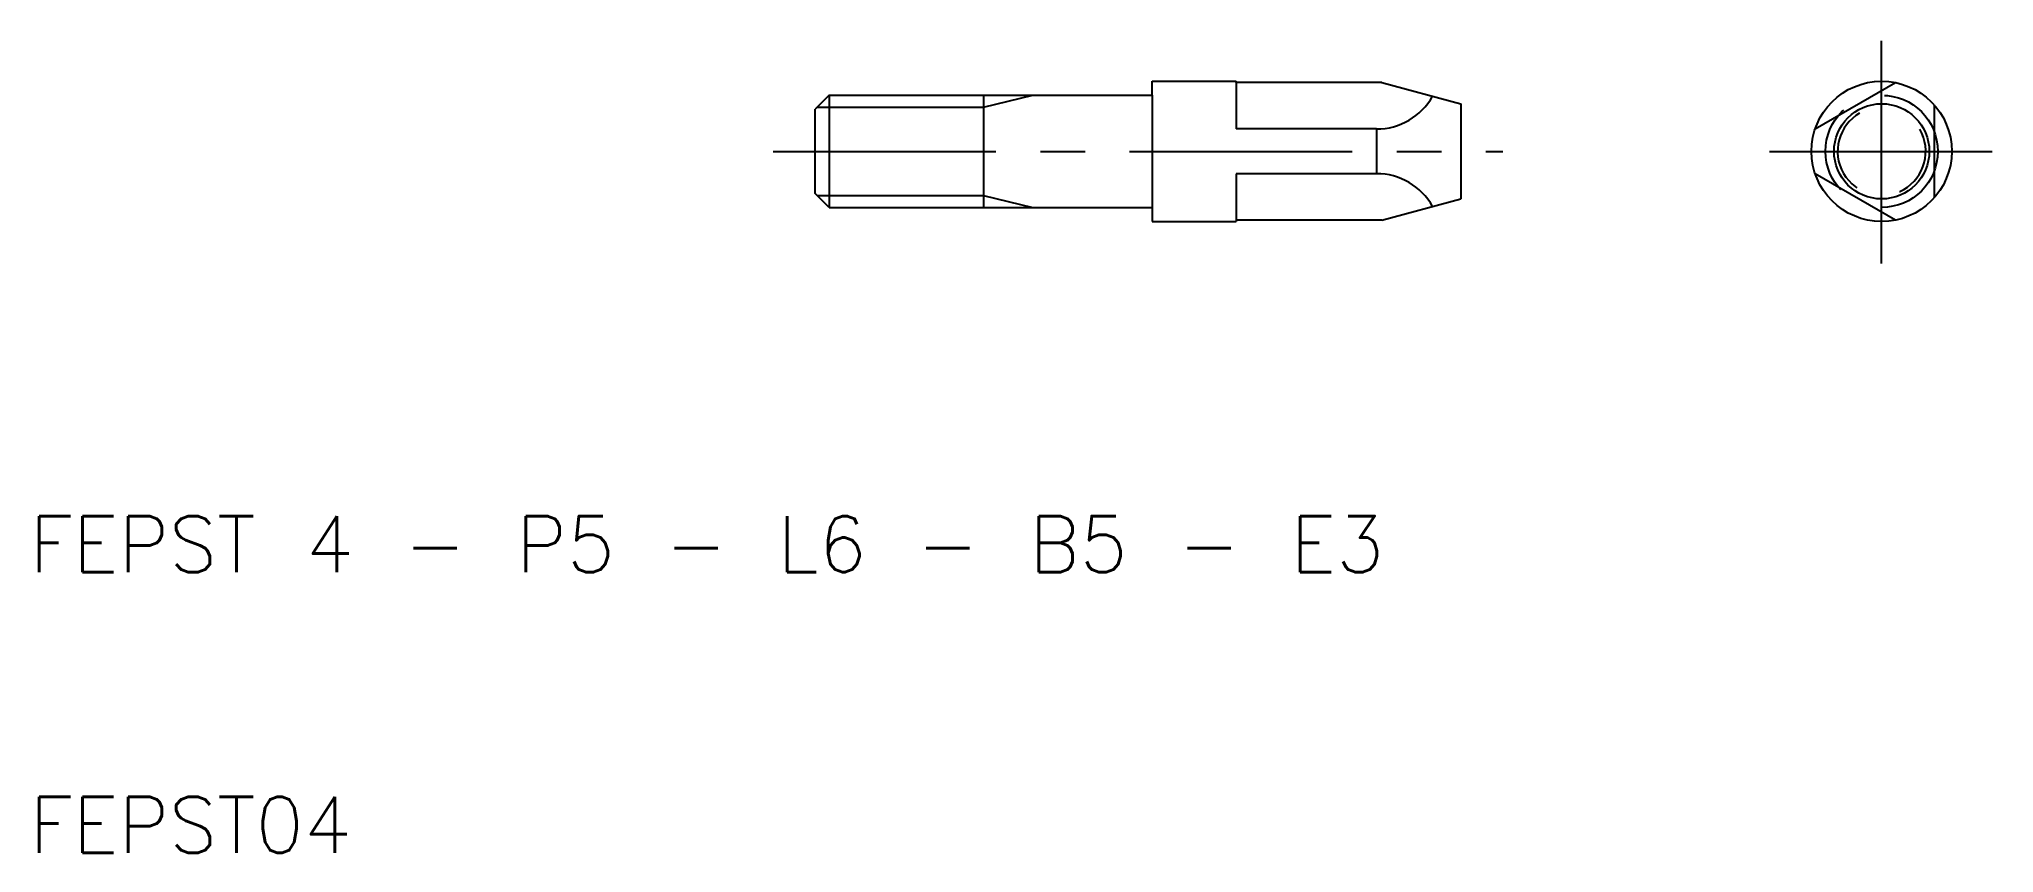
# Model space of a CAD drawing. Extents: x 10.3 to 80, y 10 to 39.
import ezdxf

# ---------------------------------------------------------------- set-up
doc = ezdxf.new("R2010")
doc.units = 0
doc.header["$LTSCALE"] = 0.25
doc.linetypes.add('CENTER', pattern=[50.8, 31.75, -6.35, 6.35, -6.35])
doc.linetypes.add('DASHED', pattern=[19.05, 12.7, -6.35])
doc.layers.get('0').update_dxf_attribs({"linetype": 'CONTINUOUS'})
doc.layers.add('CENTER', color=1, linetype='CENTER')
doc.styles.get("Standard").update_dxf_attribs({"font": 'txt.shx'})

msp = doc.modelspace()

# ---------------------------------------------------------------- linework, layer by layer
for p, q in [((38.5, 37), (38, 36.5)), ((38.5, 37), (38.5, 33)), ((38.5, 37), (50, 37)), ((44, 37), (44, 33)), ((50, 37), (50, 37.5)), ((50, 37.5), (53, 37.5)), ((50, 37), (50, 33)), ((53, 37.450595), (53, 37.5)), ((53, 37.450595), (53, 35.797)), ((58.184382, 37.450595), (53, 37.450595)), ((58.184382, 37.450595), (61, 36.696152)), ((73.630445, 35.797), (76.494555, 37.450595)), ((38, 33.5), (38, 36.5)), ((61, 36.696152), (61, 33.303848)), ((77.875, 36.653595), (77.875, 33.346405)), ((58, 35.797), (53, 35.797)), ((58, 35.797), (58, 34.203)), ((53, 34.203), (53, 32.549405)), ((58, 34.203), (53, 34.203)), ((76.494555, 32.549405), (73.630445, 34.203)), ((38.5, 33), (38, 33.5)), ((38.5, 33), (50, 33)), ((50, 33), (50, 32.5)), ((58.184382, 32.549405), (61, 33.303848)), ((50, 32.5), (53, 32.5)), ((53, 32.549405), (53, 32.5)), ((58.184382, 32.549405), (53, 32.549405))]:
    msp.add_line(p, q)
at = {"color": 3}
for p, q in [((44, 36.5705), (45.75, 37)), ((38.0705, 36.5705), (44, 36.5705)), ((38.0705, 33.4295), (44, 33.4295)), ((44, 33.4295), (45.75, 33))]:
    msp.add_line(p, q, dxfattribs=at)
for radius in [2.5, 1.696152]:
    msp.add_circle((76, 35), radius)
at = {"color": 3, "linetype": 'DASHED'}
msp.add_circle((76, 35), 2, dxfattribs=at)
for centre, start, end in [((58, 38.094198), 270, 330.531451), ((58, 31.905802), 29.468549, 90)]:
    msp.add_arc(centre, 2.297198, start, end)
msp.add_arc((76, 35), 1.5705, 120, 30, dxfattribs=at)
at = {"layer": 'CENTER'}
for p, q in [((76, 31), (76, 39)), ((36.5, 35), (62.5, 35)), ((72, 35), (80, 35))]:
    msp.add_line(p, q, dxfattribs=at)

# ---------------------------------------------------------------- texts
for s, p in [('FEPST 4 - P5 - L6 - B5 - E3', (10, 20)), ('FEPST04', (10, 10))]:
    msp.add_text(s, height=2).set_placement(p)

doc.saveas('drawing.dxf')
